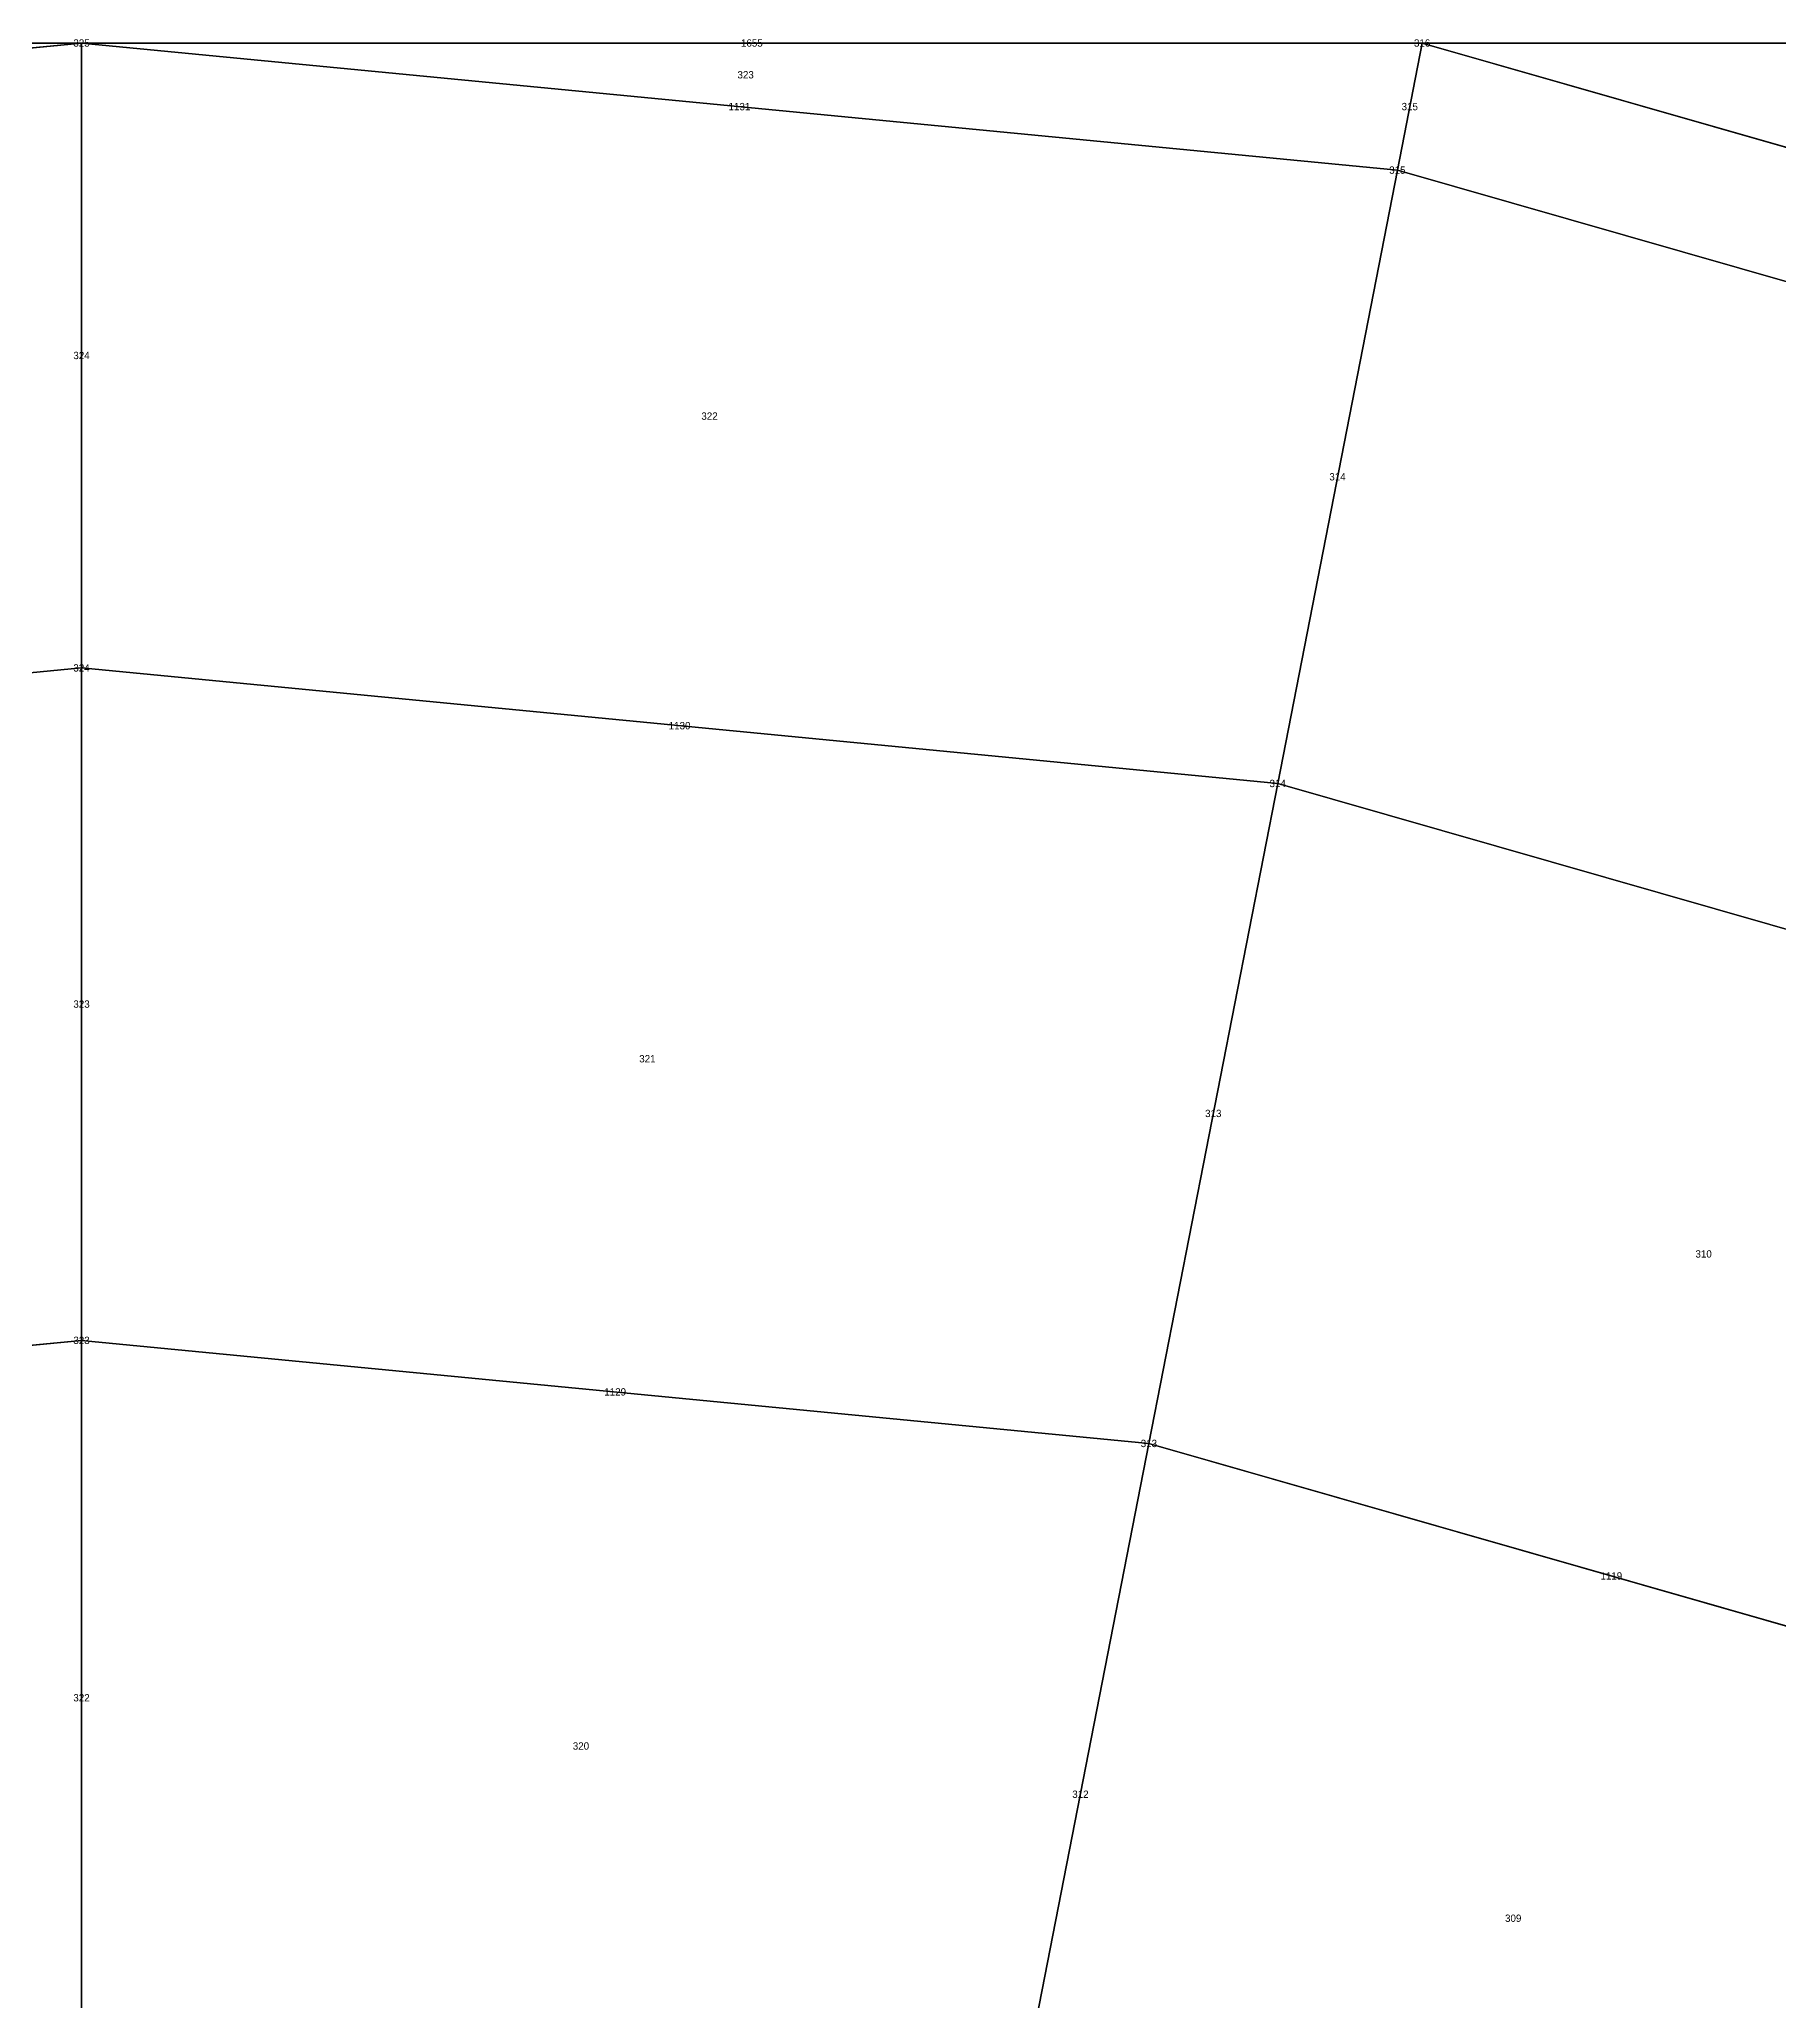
# Model space of a CAD drawing. Header units: metres. Extents: x -1.88 to 1.88, y -1.88 to 1.88.
# Drawn here: x -0.012 to 0.463, y 1.341 to 1.876 of the extents above; entities that cross this region are included whole.
import ezdxf
from ezdxf.enums import TextEntityAlignment as Align

# ---------------------------------------------------------------- set-up
doc = ezdxf.new("R2010")
doc.units = ezdxf.units.M

msp = doc.modelspace()

# ---------------------------------------------------------------- linework, layer by layer
at = {"layer": 'BRANCHES'}
for p, q in [((0, 1.875, 1.875), (-0.36579, 1.875, 1.83897)), ((0, 1.875, 1.875), (-0.35903, 1.84031, 1.875)), ((0, 1.70445, 2.03128), (0, 1.875, 1.875)), ((0.35903, 1.84031, 1.875), (0, 1.875, 1.875)), ((0.36579, 1.875, 1.83897), (0, 1.875, 1.875)), ((0.35903, 1.84031, 1.875), (0.36579, 1.875, 1.83897)), ((0.68277, 1.78417, 1.83897), (0.36579, 1.875, 1.83897)), ((0.71753, 1.875, 1.73227), (0.36579, 1.875, 1.83897)), ((0.32637, 1.67291, 2.03128), (0.35903, 1.84031, 1.875)), ((0.67014, 1.75115, 1.875), (0.35903, 1.84031, 1.875)), ((0, 1.70445, 2.03128), (-0.32637, 1.67291, 2.03128)), ((0, 1.52092, 2.1721), (0, 1.70445, 2.03128)), ((0.32637, 1.67291, 2.03128), (0, 1.70445, 2.03128)), ((0.29123, 1.49278, 2.1721), (0.32637, 1.67291, 2.03128)), ((0.60918, 1.59187, 2.03128), (0.32637, 1.67291, 2.03128)), ((0, 1.52092, 2.1721), (-0.29123, 1.49278, 2.1721)), ((0, 1.32583, 2.2964), (0, 1.52092, 2.1721)), ((0.29123, 1.49278, 2.1721), (0, 1.52092, 2.1721)), ((0.25387, 1.30129, 2.2964), (0.29123, 1.49278, 2.1721)), ((0.54359, 1.42047, 2.1721), (0.29123, 1.49278, 2.1721))]:
    msp.add_line(p, q, dxfattribs=at)
at = {"layer": 'Faces'}
for points in [[(0, 1.875, 1.875), (-0.35903, 1.84031, 1.875), (-0.36579, 1.875, 1.83897), (0, 1.875, 1.875)], [(0, 1.70445, 2.03128), (-0.32637, 1.67291, 2.03128), (-0.35903, 1.84031, 1.875), (0, 1.875, 1.875)], [(0.32637, 1.67291, 2.03128), (0, 1.70445, 2.03128), (0, 1.875, 1.875), (0.35903, 1.84031, 1.875)], [(0.35903, 1.84031, 1.875), (0, 1.875, 1.875), (0, 1.875, 1.875), (0.36579, 1.875, 1.83897)], [(0.67014, 1.75115, 1.875), (0.35903, 1.84031, 1.875), (0.36579, 1.875, 1.83897), (0.68277, 1.78417, 1.83897)], [(0.68277, 1.78417, 1.83897), (0.36579, 1.875, 1.83897), (0.36579, 1.875, 1.83897), (0.71753, 1.875, 1.73227)], [(0.60918, 1.59187, 2.03128), (0.32637, 1.67291, 2.03128), (0.35903, 1.84031, 1.875), (0.67014, 1.75115, 1.875)], [(0, 1.52092, 2.1721), (-0.29123, 1.49278, 2.1721), (-0.32637, 1.67291, 2.03128), (0, 1.70445, 2.03128)], [(0.29123, 1.49278, 2.1721), (0, 1.52092, 2.1721), (0, 1.70445, 2.03128), (0.32637, 1.67291, 2.03128)], [(0.54359, 1.42047, 2.1721), (0.29123, 1.49278, 2.1721), (0.32637, 1.67291, 2.03128), (0.60918, 1.59187, 2.03128)], [(0, 1.32583, 2.2964), (-0.25387, 1.30129, 2.2964), (-0.29123, 1.49278, 2.1721), (0, 1.52092, 2.1721)], [(0.25387, 1.30129, 2.2964), (0, 1.32583, 2.2964), (0, 1.52092, 2.1721), (0.29123, 1.49278, 2.1721)], [(0.47386, 1.23825, 2.2964), (0.25387, 1.30129, 2.2964), (0.29123, 1.49278, 2.1721), (0.54359, 1.42047, 2.1721)]]:
    msp.add_3dface(points, dxfattribs=at)
at = {"layer": 'NODI-Estradosso'}
for p in [(0, 1.875, 2.27961), (0.36579, 1.875, 2.25007), (0.35903, 1.84031, 2.27961), (0, 1.70445, 2.40979), (0.32637, 1.67291, 2.40979), (0, 1.52092, 2.52963), (0.29123, 1.49278, 2.52963)]:
    msp.add_point(p, dxfattribs=at)
at = {"layer": 'NODI-Intradosso'}
for p in [(0, 1.875, 1.875), (0.36579, 1.875, 1.83897), (0.35903, 1.84031, 1.875), (0, 1.70445, 2.03128), (0.32637, 1.67291, 2.03128), (0, 1.52092, 2.1721), (0.29123, 1.49278, 2.1721)]:
    msp.add_point(p, dxfattribs=at)

# ---------------------------------------------------------------- texts
at = {"layer": 'BRANCHES-Index'}
for s, p in [('1655', (0.1829, 1.875, 1.85699)), ('1131', (0.17951, 1.85765, 1.875)), ('315', (0.36241, 1.85765, 1.85699)), ('324', (0, 1.78972, 1.95314)), ('314', (0.3427, 1.75661, 1.95314)), ('1130', (0.16318, 1.68868, 2.03128)), ('323', (0, 1.61269, 2.10169)), ('313', (0.3088, 1.58285, 2.10169)), ('1129', (0.14561, 1.50685, 2.1721)), ('1119', (0.41741, 1.45662, 2.1721)), ('322', (0, 1.42337, 2.23425)), ('312', (0.27255, 1.39704, 2.23425))]:
    msp.add_text(s, height=0.002, dxfattribs=at).set_placement(p, align=Align.MIDDLE_CENTER)
at = {"layer": 'Faces-Index'}
for s, p in [('323', (0.18121, 1.86633, 1.86599)), ('322', (0.17135, 1.77317, 1.95314)), ('321', (0.1544, 1.59777, 2.10169)), ('310', (0.44259, 1.54451, 2.10169)), ('320', (0.13627, 1.41021, 2.23425)), ('309', (0.39064, 1.3632, 2.23425))]:
    msp.add_text(s, height=0.002, dxfattribs=at).set_placement(p, align=Align.MIDDLE_CENTER)
at = {"layer": 'NODI-Index'}
for s, p in [('325', (0, 1.875, 1.875)), ('316', (0.36579, 1.875, 1.83897)), ('315', (0.35903, 1.84031, 1.875)), ('324', (0, 1.70445, 2.03128)), ('314', (0.32637, 1.67291, 2.03128)), ('323', (0, 1.52092, 2.1721)), ('313', (0.29123, 1.49278, 2.1721))]:
    msp.add_text(s, height=0.002, dxfattribs=at).set_placement(p, align=Align.MIDDLE_CENTER)

doc.saveas('drawing.dxf')
